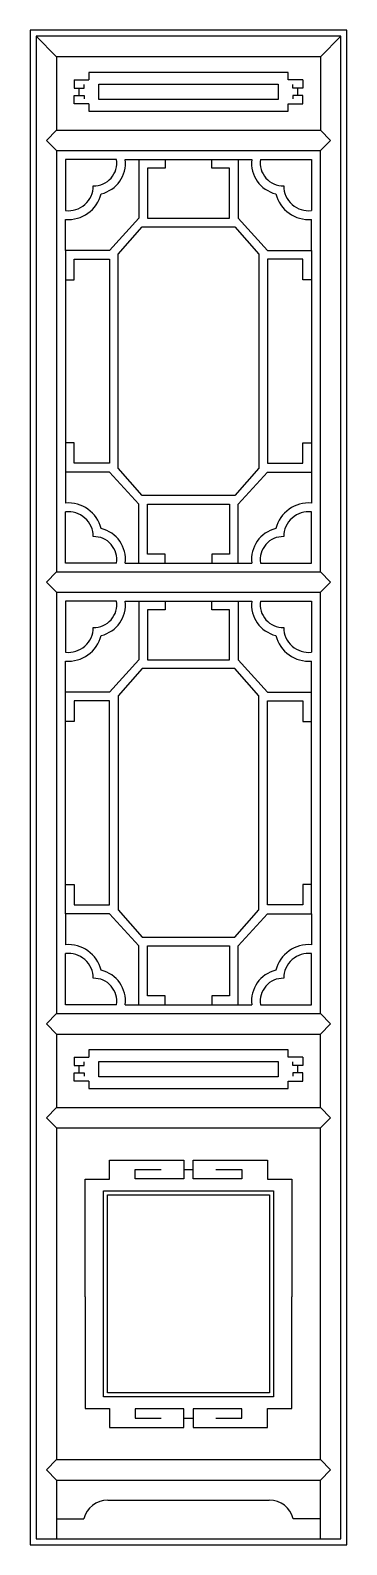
# Model space of a CAD drawing. Header units: metres. Extents: x -3375 to -2835, y -8 to 2572.
import ezdxf

# ---------------------------------------------------------------- set-up
doc = ezdxf.new("R2010")
doc.units = ezdxf.units.M
for name, color, linetype in [('3', 3, 'Continuous'), ('4', 4, 'Continuous'), ('7', 7, 'Continuous')]:
    doc.layers.add(name, color=color, linetype=linetype)

msp = doc.modelspace()

# ---------------------------------------------------------------- linework, layer by layer
at = {"layer": '3'}
for p, q in [((-3364.78, 2562.01), (-3329.78, 2527.01)), ((-2879.78, 2527.01), (-2844.78, 2562.01)), ((-3299.78, 2487.4), (-3274.78, 2487.4)), ((-2909.78, 2487.4), (-2934.78, 2487.4)), ((-3291.32, 2461.06), (-3291.32, 2473.21)), ((-2918.25, 2461.06), (-2918.25, 2473.21)), ((-3329.78, 2402.01), (-3347.28, 2384.51)), ((-2879.78, 2402.01), (-2862.28, 2384.51)), ((-3347.28, 2384.51), (-3329.78, 2367.01)), ((-2879.78, 2367.01), (-2862.28, 2384.51)), ((-3189.78, 2352.01), (-3189.78, 2252.01)), ((-3144.78, 2352.01), (-3144.78, 2337.01)), ((-3064.78, 2337.01), (-3064.78, 2352.01)), ((-3019.78, 2352.01), (-3019.78, 2252.01)), ((-3174.78, 2337.01), (-3174.78, 2252.01)), ((-3144.78, 2337.01), (-3174.78, 2337.01)), ((-3034.78, 2337.01), (-3064.78, 2337.01)), ((-3034.78, 2252.01), (-3034.78, 2337.01)), ((-3189.78, 2252.01), (-3239.78, 2197.01)), ((-3174.78, 2252.01), (-3034.78, 2252.01)), ((-3019.78, 2252.01), (-2969.78, 2197.01)), ((-3239.78, 2197.01), (-3314.78, 2197.01)), ((-2969.78, 2197.01), (-2894.78, 2197.01)), ((-3299.78, 2147.01), (-3299.78, 2182.01)), ((-3299.78, 2182.01), (-3239.78, 2182.01)), ((-3239.78, 2182.01), (-3239.78, 1834.43)), ((-3314.78, 2147.01), (-3299.78, 2147.01)), ((-3299.78, 1869.43), (-3314.78, 1869.43)), ((-3299.78, 1834.43), (-3299.78, 1869.43)), ((-3239.78, 1834.43), (-3299.78, 1834.43)), ((-3239.78, 1819.43), (-3314.78, 1819.43)), ((-3189.78, 1764.43), (-3239.78, 1819.43)), ((-3019.78, 1764.43), (-2969.78, 1819.43)), ((-2969.78, 1819.43), (-2894.78, 1819.43)), ((-3189.78, 1664.43), (-3189.78, 1764.43)), ((-3174.78, 1679.43), (-3174.78, 1764.43)), ((-3174.78, 1764.43), (-3034.78, 1764.43)), ((-3034.78, 1764.43), (-3034.78, 1679.43)), ((-3019.78, 1664.43), (-3019.78, 1764.43)), ((-3144.78, 1679.43), (-3174.78, 1679.43)), ((-3144.78, 1664.43), (-3144.78, 1679.43)), ((-3034.78, 1679.43), (-3064.78, 1679.43)), ((-3064.78, 1679.43), (-3064.78, 1664.43)), ((-3347.28, 1632.01), (-3329.78, 1649.51)), ((-3329.78, 1614.51), (-3347.28, 1632.01)), ((-2879.78, 1649.51), (-2862.28, 1632.01)), ((-2879.78, 1614.51), (-2862.28, 1632.01)), ((-3189.78, 1599.58), (-3189.78, 1499.58)), ((-3174.78, 1584.58), (-3174.78, 1499.58)), ((-3144.78, 1584.58), (-3174.78, 1584.58)), ((-3144.78, 1599.58), (-3144.78, 1584.58)), ((-3064.78, 1584.58), (-3064.78, 1599.58)), ((-3034.78, 1584.58), (-3064.78, 1584.58)), ((-3034.78, 1499.58), (-3034.78, 1584.58)), ((-3019.78, 1599.58), (-3019.78, 1499.58)), ((-3189.78, 1499.58), (-3239.78, 1444.58)), ((-3174.78, 1499.58), (-3034.78, 1499.58)), ((-3019.78, 1499.58), (-2969.78, 1444.58)), ((-3239.78, 1444.58), (-3314.78, 1444.58)), ((-2969.78, 1444.58), (-2894.78, 1444.58)), ((-3239.78, 1067.01), (-3314.78, 1067.01)), ((-3189.78, 1012.01), (-3239.78, 1067.01)), ((-3019.78, 1012.01), (-2969.78, 1067.01)), ((-2969.78, 1067.01), (-2894.78, 1067.01)), ((-3189.78, 912.01), (-3189.78, 1012.01)), ((-3019.78, 912.01), (-3019.78, 1012.01)), ((-3347.28, 879.51), (-3329.78, 897.01)), ((-3329.78, 862.01), (-3347.28, 879.51)), ((-2879.78, 897.01), (-2862.28, 879.51)), ((-2879.78, 862.01), (-2862.28, 879.51)), ((-3299.78, 822.4), (-3274.78, 822.4)), ((-3291.32, 796.06), (-3291.32, 808.21)), ((-2909.78, 822.4), (-2934.78, 822.4)), ((-2918.25, 796.06), (-2918.25, 808.21)), ((-3347.28, 719.51), (-3329.78, 737.01)), ((-2879.78, 737.01), (-2862.28, 719.51)), ((-3329.78, 702.01), (-3347.28, 719.51)), ((-2879.78, 702.01), (-2862.28, 719.51)), ((-3112.99, 631.34), (-3096.58, 631.34)), ((-3112.99, 207.67), (-3096.58, 207.67)), ((-3347.28, 119.51), (-3329.78, 137.01)), ((-2879.78, 137.01), (-2862.28, 119.51)), ((-3329.78, 102.01), (-3347.28, 119.51)), ((-2879.78, 102.01), (-2862.28, 119.51)), ((-3242.38, 68.01), (-2967.18, 68.01)), ((-3329.78, 36.01), (-3283.37, 36.01))]:
    msp.add_line(p, q, dxfattribs=at)
for points in [[(-3364.78, 2.01), (-2844.78, 2.01), (-2844.78, 2562.01), (-3364.78, 2562.01)], [(-3257.78, 2480.27), (-2951.78, 2480.27), (-2951.78, 2454.01), (-3257.78, 2454.01)], [(-3183.76, 2237.01), (-3025.8, 2237.01), (-2984.78, 2190.59), (-2984.78, 1825.85), (-3025.8, 1779.43), (-3183.76, 1779.43), (-3224.78, 1825.85), (-3224.78, 2190.59)], [(-3183.76, 1027.01), (-3025.8, 1027.01), (-2984.78, 1073.42), (-2984.78, 1438.17), (-3025.8, 1484.58), (-3183.76, 1484.58), (-3224.78, 1438.17), (-3224.78, 1073.42)], [(-3257.78, 815.27), (-2951.78, 815.27), (-2951.78, 789.01), (-3257.78, 789.01)], [(-3249.81, 595.03), (-2959.75, 595.03), (-2959.75, 243.98), (-3249.81, 243.98)], [(-3242.81, 588.03), (-2966.75, 588.03), (-2966.75, 250.98), (-3242.81, 250.98)]]:
    msp.add_lwpolyline(points, close=True, dxfattribs=at)
for points in [[(-3299.78, 2487.4), (-3299.78, 2473.21), (-3282.96, 2473.21), (-3282.96, 2479.93)], [(-2934.78, 2487.4), (-2934.78, 2499.9), (-3274.78, 2499.9), (-3274.78, 2487.4)], [(-2909.78, 2487.4), (-2909.78, 2473.21), (-2926.6, 2473.21), (-2926.6, 2479.93)], [(-3274.78, 2446.88), (-3299.78, 2446.88), (-3299.78, 2461.06), (-3282.96, 2461.06), (-3282.96, 2455.01)], [(-2934.78, 2446.88), (-2909.78, 2446.88), (-2909.78, 2461.06), (-2926.6, 2461.06), (-2926.6, 2455.01)], [(-3274.78, 2446.88), (-3274.78, 2434.38), (-2934.78, 2434.38), (-2934.78, 2446.88)], [(-2894.78, 2147.01), (-2909.78, 2147.01), (-2909.78, 2182.01), (-2969.78, 2182.01), (-2969.78, 1834.43), (-2909.78, 1834.43), (-2909.78, 1869.43), (-2894.78, 1869.43)], [(-3314.78, 1117.01), (-3299.78, 1117.01), (-3299.78, 1082.01), (-3239.78, 1082.01), (-3239.78, 1429.58), (-3299.78, 1429.58), (-3299.78, 1394.58), (-3314.78, 1394.58)], [(-2894.78, 1117.01), (-2909.78, 1117.01), (-2909.78, 1082.01), (-2969.78, 1082.01), (-2969.78, 1429.58), (-2909.78, 1429.58), (-2909.78, 1394.58), (-2894.78, 1394.58)], [(-3144.78, 912.01), (-3144.78, 927.01), (-3174.78, 927.01), (-3174.78, 1012.01), (-3034.78, 1012.01), (-3034.78, 927.01), (-3064.78, 927.01), (-3064.78, 912.01)], [(-2934.78, 822.4), (-2934.78, 834.9), (-3274.78, 834.9), (-3274.78, 822.4)], [(-3299.78, 822.4), (-3299.78, 808.21), (-3282.96, 808.21), (-3282.96, 814.93)], [(-2909.78, 822.4), (-2909.78, 808.21), (-2926.6, 808.21), (-2926.6, 814.93)], [(-3274.78, 781.88), (-3299.78, 781.88), (-3299.78, 796.06), (-3282.96, 796.06), (-3282.96, 790.01)], [(-3274.78, 781.88), (-3274.78, 769.38), (-2934.78, 769.38), (-2934.78, 781.88)], [(-2934.78, 781.88), (-2909.78, 781.88), (-2909.78, 796.06), (-2926.6, 796.06), (-2926.6, 790.01)], [(-3281.21, 414.51), (-3281.21, 615.03), (-3239.81, 615.03), (-3239.81, 647.34), (-3112.99, 647.34), (-3112.99, 615.34), (-3195.77, 615.34), (-3195.77, 631.22), (-3151.6, 631.22)], [(-3057.96, 631.22), (-3013.8, 631.22), (-3013.8, 615.34), (-3096.58, 615.34), (-3096.58, 647.34), (-2969.75, 647.34), (-2969.75, 615.03), (-2928.36, 615.03), (-2928.36, 414.51)], [(-3281.21, 414.51), (-3281.21, 223.98), (-3239.81, 223.98), (-3239.81, 191.67), (-3112.99, 191.67), (-3112.99, 223.67), (-3195.77, 223.67), (-3195.77, 207.79), (-3151.6, 207.79)], [(-3057.96, 207.79), (-3013.8, 207.79), (-3013.8, 223.67), (-3096.58, 223.67), (-3096.58, 191.67), (-2969.75, 191.67), (-2969.75, 223.98), (-2928.36, 223.98), (-2928.36, 414.51)]]:
    msp.add_lwpolyline(points, dxfattribs=at)
msp.add_lwpolyline([(-2879.78, 36.01), (-2926.19, 36.01, 0.35), (-2967.18, 68.01)], format="xyb", dxfattribs=at)
for centre, radius, start, end in [((-3266.12, 2345.86), 38.87, 268.47, 9.09), ((-3266.12, 2345.86), 53.87, 283.19, 6.55), ((-2943.44, 2345.86), 53.87, 173.45, 256.81), ((-2943.44, 2345.86), 38.87, 170.91, 271.53), ((-3309.68, 2307.18), 42.52, 263.11, 359.77), ((-2899.89, 2307.18), 42.52, 180.23, 276.89), ((-3309.68, 2307.18), 57.52, 264.91, 346.15), ((-2899.89, 2307.18), 57.52, 193.85, 275.09), ((-3309.68, 1709.26), 57.52, 13.85, 95.09), ((-2899.89, 1709.26), 57.52, 84.91, 166.15), ((-3309.68, 1709.26), 42.52, 0.23, 96.89), ((-2899.89, 1709.26), 42.52, 83.11, 179.77), ((-3266.12, 1670.57), 38.87, 350.91, 91.53), ((-3266.12, 1670.57), 53.87, 353.45, 76.81), ((-2943.44, 1670.57), 53.87, 103.19, 186.55), ((-2943.44, 1670.57), 38.87, 88.47, 189.09), ((-3266.12, 1593.44), 38.87, 268.47, 9.09), ((-3266.12, 1593.44), 53.87, 283.19, 6.55), ((-2943.44, 1593.44), 53.87, 173.45, 256.81), ((-2943.44, 1593.44), 38.87, 170.91, 271.53), ((-3309.68, 1554.75), 42.52, 263.11, 359.77), ((-2899.89, 1554.75), 42.52, 180.23, 276.89), ((-3309.68, 1554.75), 57.52, 264.91, 346.15), ((-2899.89, 1554.75), 57.52, 193.85, 275.09), ((-3309.68, 956.84), 57.52, 13.85, 95.09), ((-2899.89, 956.84), 57.52, 84.91, 166.15), ((-3309.68, 956.84), 42.52, 0.23, 96.89), ((-2899.89, 956.84), 42.52, 83.11, 179.77), ((-3266.12, 918.15), 38.87, 350.91, 91.53), ((-3266.12, 918.15), 53.87, 353.45, 76.81), ((-2943.44, 918.15), 53.87, 103.19, 186.55), ((-2943.44, 918.15), 38.87, 88.47, 189.09), ((-3242.46, 25.85), 42.16, 89.9, 166.06)]:
    msp.add_arc(centre, radius, start, end, dxfattribs=at)
at = {"layer": '4'}
msp.add_lwpolyline([(-3374.78, -7.99), (-2834.78, -7.99), (-2834.78, 2572.01), (-3374.78, 2572.01)], close=True, dxfattribs=at)
at = {"layer": '7'}
for p, q in [((-2879.78, 2527.01), (-3329.78, 2527.01)), ((-3329.78, 2527.01), (-3329.78, 2402.01)), ((-2879.78, 2527.01), (-2879.78, 2402.01)), ((-3329.78, 2402.01), (-2879.78, 2402.01)), ((-3329.78, 2367.01), (-3329.78, 1649.51)), ((-3329.78, 2367.01), (-2879.78, 2367.01)), ((-3314.78, 2352.01), (-3314.78, 2264.96)), ((-3227.74, 2352.01), (-3314.78, 2352.01)), ((-3212.6, 2352.01), (-2996.96, 2352.01)), ((-2981.82, 2352.01), (-2894.78, 2352.01)), ((-2894.78, 2352.01), (-2894.78, 2264.96)), ((-2879.78, 1649.51), (-2879.78, 2367.01)), ((-3314.78, 2197.01), (-3314.78, 2249.88)), ((-2894.78, 2197.01), (-2894.78, 2249.88)), ((-3314.78, 2197.01), (-3314.78, 1819.43)), ((-2894.78, 2197.01), (-2894.78, 1819.43)), ((-3314.78, 1819.43), (-3314.78, 1766.55)), ((-2894.78, 1819.43), (-2894.78, 1766.55)), ((-3314.78, 1664.43), (-3314.78, 1751.47)), ((-2894.78, 1664.43), (-2894.78, 1751.47)), ((-2894.78, 1664.43), (-2894.78, 1734.43)), ((-3227.74, 1664.43), (-3314.78, 1664.43)), ((-3212.6, 1664.43), (-2996.96, 1664.43)), ((-2981.82, 1664.43), (-2894.78, 1664.43)), ((-3329.78, 1649.51), (-2879.78, 1649.51)), ((-3329.78, 1614.51), (-3329.78, 897.01)), ((-3329.78, 1614.51), (-2879.78, 1614.51)), ((-2879.78, 897.01), (-2879.78, 1614.51)), ((-3314.78, 1599.58), (-3314.78, 1512.54)), ((-3227.74, 1599.58), (-3314.78, 1599.58)), ((-3212.6, 1599.58), (-2996.96, 1599.58)), ((-2981.82, 1599.58), (-2894.78, 1599.58)), ((-2894.78, 1599.58), (-2894.78, 1512.54)), ((-3314.78, 1444.58), (-3314.78, 1497.46)), ((-2894.78, 1444.58), (-2894.78, 1497.46)), ((-3314.78, 1067.01), (-3314.78, 1444.58)), ((-2894.78, 1067.01), (-2894.78, 1444.58)), ((-3314.78, 1067.01), (-3314.78, 1014.13)), ((-2894.78, 1067.01), (-2894.78, 1014.13)), ((-3314.78, 912.01), (-3314.78, 999.05)), ((-2894.78, 912.01), (-2894.78, 999.05)), ((-3227.74, 912.01), (-3314.78, 912.01)), ((-3212.6, 912.01), (-2996.96, 912.01)), ((-2981.82, 912.01), (-2894.78, 912.01)), ((-3329.78, 897.01), (-2879.78, 897.01)), ((-3329.78, 862.01), (-2879.78, 862.01)), ((-3329.78, 862.01), (-3329.78, 737.01)), ((-2879.78, 737.01), (-2879.78, 862.01)), ((-3329.78, 737.01), (-2879.78, 737.01)), ((-3329.78, 702.01), (-3329.78, 137.01)), ((-3329.78, 702.01), (-2879.78, 702.01)), ((-2879.78, 137.01), (-2879.78, 702.01)), ((-3329.78, 137.01), (-2879.78, 137.01)), ((-3329.78, 102.01), (-2879.78, 102.01)), ((-3329.78, 102.01), (-3329.78, 2.01)), ((-2879.78, 2.01), (-2879.78, 102.01)), ((-3329.78, 2.01), (-2879.78, 2.01))]:
    msp.add_line(p, q, dxfattribs=at)

doc.saveas('drawing.dxf')
